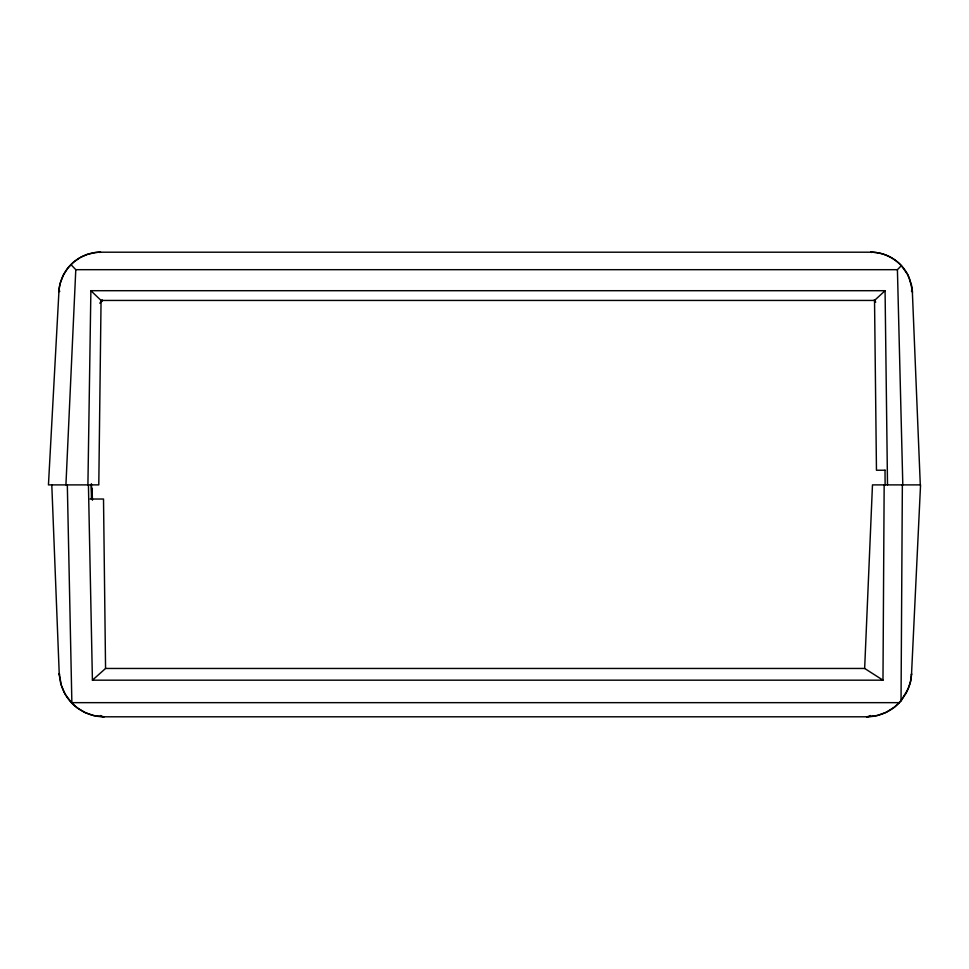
<?xml version="1.0" encoding="UTF-8"?>
<svg xmlns="http://www.w3.org/2000/svg" width="969" height="969" viewBox="0 0 969 969"><rect width="100%" height="100%" fill="white"/><g stroke="black" fill="none" stroke-linecap="round" stroke-linejoin="round"><path stroke-width="1.45" d="M88.433 484.888L92.418 680.177L882.977 680.177L884.164 484.888M902.357 484.888L901.037 700.672C892.764 710.858 879.682 716.83 866.601 716.794L104.18 716.794C89.742 716.89 75.521 709.49 67.321 697.607M87.913 484.888L90.88 290.7L101.055 300.438L98.79 484.888L48.45 484.888L58.976 290.652M882.977 680.177L864.651 668.453L872.475 484.888L920.55 484.888L911.538 673.988A28.925 1.635 2.7 0 0 911.538 673.939L911.538 673.939M65.928 484.888L75.788 269.685L70.943 264.585C78.683 256.737 89.608 252.158 100.631 252.206L870.671 252.206C887.204 252.001 903.169 262.672 909.285 278.03M911.526 674.073L911.514 674.291A28.997 1.635 3.2 0 1 911.32 674.485A28.937 1.635 3.2 0 0 911.478 674.424L910.521 681.534L908.304 688.68L901.073 700.708L906.415 692.738L909.855 684.187A34.957 26.647 -87.6 0 0 911.538 673.939M58.988 290.518L59.085 289.598A29.688 20.858 -84 0 1 60.284 283.105L63.36 275.111L67.612 268.389M68.109 267.747L73.535 262.187L80.015 257.633M901.097 700.672L894.581 707.031L886.102 712.348L877.248 715.51L866.601 716.794L868.115 716.588M102.653 716.588L104.18 716.794L93.702 715.558L85.211 712.603L77.205 707.818L71.876 703.119L67.321 484.888M70.943 264.585C63.869 271.683 59.509 281.41 58.927 291.427A32.147 1.962 3.5 0 1 59.557 291.088M902.805 484.888L897.415 269.685L901.364 265.639C894.92 258.638 886.029 253.975 876.618 252.63A28.949 19.864 0 0 0 870.671 252.206L871.725 252.449M101.055 300.438L874.535 300.438L885.072 290.7L887.507 484.888M92.418 680.177L105.56 668.465L864.651 668.453M870.38 715.534L868.624 716.43M80.778 257.221L87.137 254.447L94.926 252.594A28.925 19.852 0 0 1 100.631 252.206L99.577 252.449M75.788 269.685L897.415 269.685M90.88 290.7L885.072 290.7M885.218 470.231L876.461 470.231L874.535 300.438M90.105 499.023L103.513 499.023L105.56 668.465M72.263 702.658L899.341 702.658M102.145 716.43L100.401 715.534M71.876 703.119L65.407 694.628L61.641 686.476M901.364 265.639L907.602 274.445L911.26 284.062A29.809 21.039 85.1 0 1 912.301 290.421L920.296 484.888M59.279 674.376A28.997 1.623 -3.2 0 0 59.606 674.557A28.937 1.635 -3.2 0 1 59.291 674.424L59.23 673.758L61.398 685.737M66.873 696.953L64.087 692.241M63.748 691.539L60.672 683.266L59.303 675.066M909.588 278.793L912.289 290.325M912.326 290.652L912.398 291.814M51.793 484.888L59.23 673.709M59.218 673.576L59.218 673.625A28.925 1.635 -2.3 0 0 59.545 673.806M92.055 488.182L92.443 500.222M91.401 483.713L91.885 498.817M91.256 484.888L91.461 499.023M885.012 470.231L885.121 484.888M101.806 301.516A28.913 28.913 0 0 1 102.605 300.463M99.843 303.273A28.913 28.913 0 0 1 102.12 299.942M874.195 299.966A28.913 28.913 0 0 1 875.746 302.134M58.903 291.73A32.134 1.962 3.1 0 1 59.739 291.33M911.393 291.015A32.147 1.962 -3.5 0 1 912.374 291.427M912.41 292.178L912.41 292.117A32.134 1.962 -2.3 0 1 912.423 292.275"/></g></svg>
